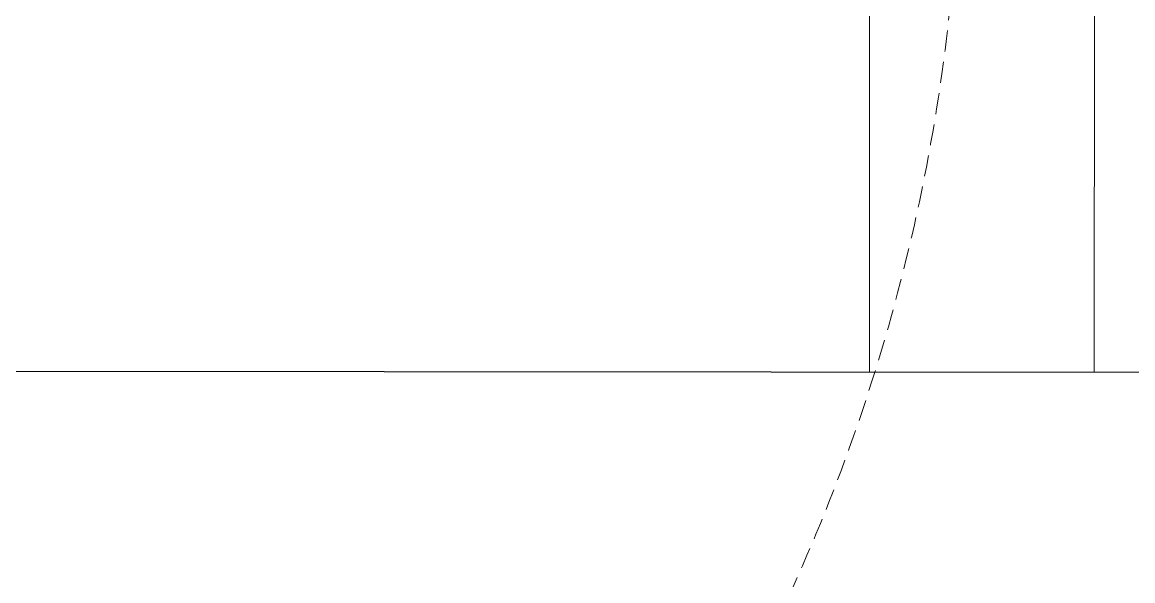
# Model space of a CAD drawing. Header units: millimetres. Extents: x 0 to 145404, y 0 to 194550.
# Drawn here: x 56328.3 to 56822.3, y 180199.5 to 180447.8 of the extents above; entities that cross this region are included whole.
import ezdxf

# ---------------------------------------------------------------- set-up
doc = ezdxf.new("R2010")
doc.units = ezdxf.units.MM
doc.linetypes.add('HIDDEN2', pattern=[0.1875, 0.125, -0.0625])
for name, color, linetype, lineweight in [('АР - детали окон', 152, 'Continuous', 0), ('АР - Наружная стена', 144, 'Continuous', 30), ('АР - Окна', 150, 'Continuous', 9), ('АР - окна - открывание', 251, 'Continuous', 5), ('АР - панель 400', 151, 'Continuous', 30)]:
    doc.layers.add(name, color=color, linetype=linetype, lineweight=lineweight)

# ---------------------------------------------------------------- blocks, each defined once
blk = doc.blocks.new('блок балконный дверной с проходом 750мм')
at = {"layer": 'АР - детали окон', "color": 251}
blk.add_lwpolyline([(-950, 80), (-900, 80), (-900, 150), (-50, 150), (-50, 80), (0, 80), (0, -250), (-950, -250)], close=True, dxfattribs=at)
at = {"layer": 'АР - окна - открывание', "color": 252, "linetype": 'HIDDEN2', "lineweight": 0, "ltscale": 75}
blk.add_arc((-50.51, 0), 839.78, 180, 270, dxfattribs=at)
blk = doc.blocks.new('*U77')
at = {"layer": 'АР - детали окон', "color": 251}
blk.add_lwpolyline([(700, 330), (0, 330), (0, 0), (50, 0), (50, -70), (650, -70), (650, 0), (700, 0), (700, 240)], close=True, dxfattribs=at)
blk = doc.blocks.new('Квартира 3К 10700 тип 1 перекидная')
at = {"layer": 'АР - Наружная стена', "elevation": 0}
blk.add_lwpolyline([(-6160, 8380), (4740, 8380), (4740, 7980), (-6160, 7980)], close=True, dxfattribs=at)
at = {"layer": 'АР - Окна'}
blk.add_blockref('блок балконный дверной с проходом 750мм', (60, 8230, 0), dxfattribs=at)
at = {"layer": 'АР - панель 400', "rotation": 180}
blk.add_blockref('*U77', (-790, 8310, 0), dxfattribs=at)
blk = doc.blocks.new('H_Section_2')
at = {"rotation": 56.96711930257281}
blk.add_blockref('Квартира 3К 10700 тип 1 перекидная', (4441.57, -8541.92, 0), dxfattribs=at)

msp = doc.modelspace()

# ---------------------------------------------------------------- block references
at = {"xscale": -1, "rotation": 56.92792192093123}
msp.add_blockref('H_Section_2', (51175.46, 180696.11), dxfattribs=at)

doc.saveas('drawing.dxf')
